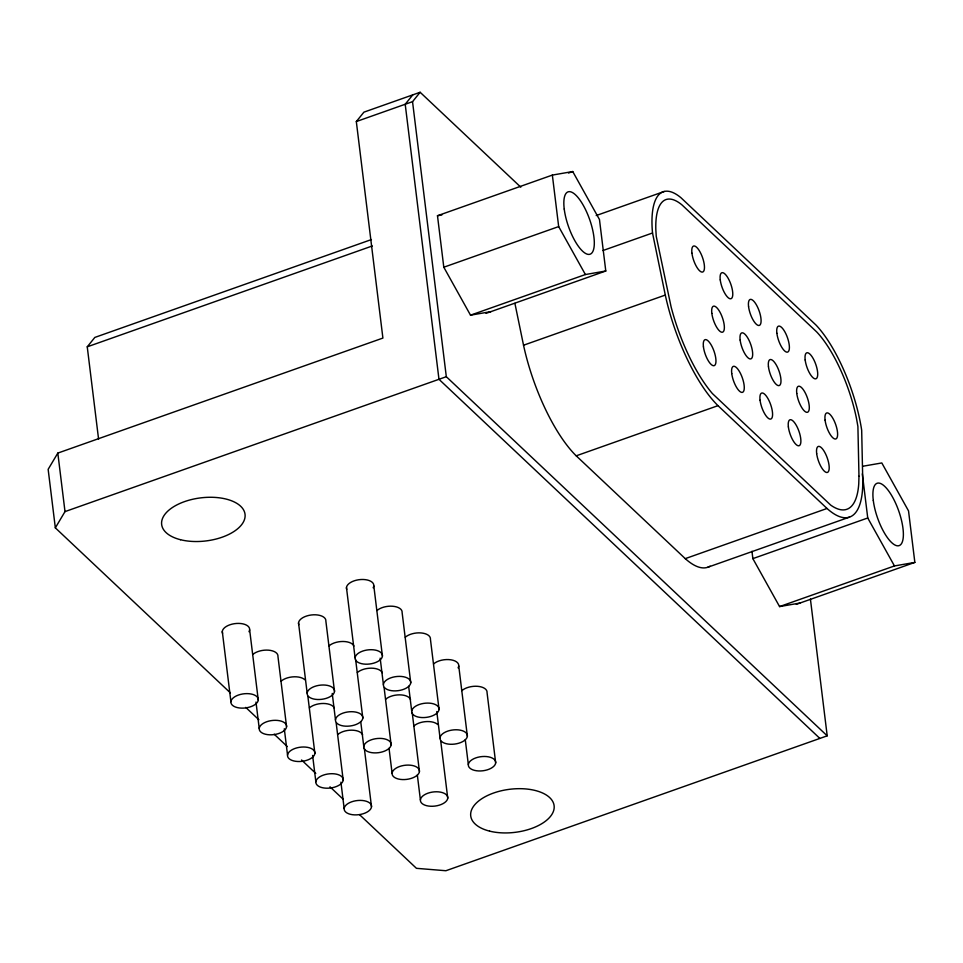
<?xml version="1.0" encoding="UTF-8"?>
<svg xmlns="http://www.w3.org/2000/svg" width="963" height="963" viewBox="0 0 963 963"><rect width="100%" height="100%" fill="white"/><g stroke="black" fill="none" stroke-linecap="round" stroke-linejoin="round"><path stroke-width="1.44" d="M520.802 187.183L420.133 92.267L363.918 112.153L356.322 121.555L382.901 338.073L57.816 453.091L48.15 469.33L55.336 527.856L230.422 692.927M55.336 527.856L65.003 511.606L57.816 453.091M98.587 439.176L87.248 346.824L94.831 337.423L371.405 239.57M412.802 94.856L405.206 104.257L438.972 379.302L819.862 738.428M356.322 121.555L412.537 101.669L420.133 92.267M490.901 311.639L470.51 315.178L443.799 267.22L437.479 215.724L552.353 175.085L572.744 171.546L599.468 219.504L605.787 271L486.014 313.372M568.495 173.051L572.744 171.546M87.248 346.824L372.32 245.962M443.799 267.22L558.672 226.582L552.353 175.085M596.205 215.543L664.253 191.468M602.886 250.549L652.517 232.998A88.476 29.841 70.5 0 1 680.973 197.74L815.974 325.025A88.476 29.841 70.5 0 1 861.68 430.22L862.776 481.259A103.366 34.873 70.5 0 1 827.024 508.476L685.259 558.636L576.211 455.824A103.366 34.873 70.5 0 1 523.535 345.223L514.904 303.357M470.51 315.178L585.396 274.539L605.787 271M523.535 345.223L665.301 295.063L652.517 232.998M65.003 511.606L446.314 376.702L827.205 735.828L445.893 870.733L416.449 868.325L359.548 814.674M576.211 455.824L717.989 405.664L827.024 508.476M707.757 567.255L849.522 517.107M799.964 603.043L779.573 606.582L752.861 558.624L867.747 517.986L862.318 473.844M779.573 606.582L894.458 565.943L914.85 562.404L908.53 510.908L881.807 462.95L862.872 466.236M796.305 604.343L914.85 562.404M437.479 215.724L441.848 214.966M245.734 707.372L258.866 719.758M274.19 734.203L287.323 746.578M301.551 759.988L315.768 773.409M329.996 786.819L343.129 799.194M867.747 517.986L894.458 565.943M558.672 226.582L585.396 274.539M810.413 599.058L827.205 735.828M751.959 551.269L752.861 558.624M495.68 762.889A13.771 7.114 -7 0 0 475.818 757.893A13.771 7.114 -7 0 0 474.506 770.376A13.771 7.114 -7 0 0 495.68 762.889L487.061 692.662A13.771 7.114 -7 0 0 477.648 686.318A13.771 7.114 -7 0 0 461.915 690.615M412.537 101.669L446.314 376.702M458.749 665.975L467.368 736.189A13.771 7.114 -7 0 1 446.194 743.689A13.771 7.114 -7 0 1 447.506 731.194A13.771 7.114 -7 0 1 467.368 736.189M465.273 739.68L468.331 764.55M439.056 709.502A13.771 7.114 -7 0 0 419.206 704.507A13.771 7.114 -7 0 0 417.894 716.99A13.771 7.114 -7 0 0 439.056 709.502L430.437 639.276A13.771 7.114 -7 0 0 421.036 632.932A13.771 7.114 -7 0 0 405.291 637.229M440.741 741.137L447.747 798.195A13.771 7.114 -7 0 1 426.585 805.682A13.771 7.114 -7 0 1 427.897 793.199A13.771 7.114 -7 0 1 447.747 798.195M436.781 711.525L440.019 737.851M410.744 682.815A13.771 7.114 -7 0 0 390.894 677.808A13.771 7.114 -7 0 0 389.582 690.302A13.771 7.114 -7 0 0 410.744 682.815L402.125 612.588A13.771 7.114 -7 0 0 392.723 606.245A13.771 7.114 -7 0 0 376.99 610.53M412.248 712.993L419.435 771.507A13.771 7.114 -7 0 1 398.273 778.995A13.771 7.114 -7 0 1 399.585 766.512A13.771 7.114 -7 0 1 419.435 771.507M408.649 686.294L411.707 711.163M417.34 774.986L420.398 799.856M373.813 585.889L382.431 656.116A13.771 7.114 -7 0 1 361.269 663.603A13.771 7.114 -7 0 1 362.582 651.12A13.771 7.114 -7 0 1 382.431 656.116M384.117 687.763L391.122 744.808A13.771 7.114 -7 0 1 369.961 752.308A13.771 7.114 -7 0 1 371.273 739.813A13.771 7.114 -7 0 1 391.122 744.808M380.168 658.138L383.394 684.464M389.04 748.299L392.085 773.169M355.636 659.607L362.822 718.121A13.771 7.114 -7 0 1 341.648 725.608A13.771 7.114 -7 0 1 342.96 713.126A13.771 7.114 -7 0 1 362.822 718.121M346.463 587.55L355.082 657.777M364.327 748.299L371.513 806.813A13.771 7.114 -7 0 1 350.339 814.301A13.771 7.114 -7 0 1 351.651 801.818A13.771 7.114 -7 0 1 371.513 806.813M360.728 721.6L363.773 746.469M334.51 691.422A13.771 7.114 -7 0 0 314.648 686.426A13.771 7.114 -7 0 0 313.336 698.921A13.771 7.114 -7 0 0 334.51 691.422L325.879 621.207A13.771 7.114 -7 0 0 311.181 614.996A13.771 7.114 -7 0 0 298.807 624.71M336.195 723.069L343.201 780.126A13.771 7.114 -7 0 1 322.027 787.614A13.771 7.114 -7 0 1 323.339 775.131A13.771 7.114 -7 0 1 343.201 780.126M332.235 693.444L335.473 719.782M340.926 782.149L344.152 808.475M307.883 696.381L314.889 753.427A13.771 7.114 -7 0 1 293.715 760.926A13.771 7.114 -7 0 1 295.027 748.432A13.771 7.114 -7 0 1 314.889 753.427M298.53 622.868L307.161 693.083M312.614 755.449L315.852 781.787M286.577 726.74A13.771 7.114 -7 0 0 266.715 721.744A13.771 7.114 -7 0 0 265.403 734.227A13.771 7.114 -7 0 0 286.577 726.74L277.958 656.513A13.771 7.114 -7 0 0 268.557 650.169A13.771 7.114 -7 0 0 252.812 654.467M284.302 728.762L287.54 755.088M249.646 629.826L258.265 700.041A13.771 7.114 -7 0 1 237.103 707.54A13.771 7.114 -7 0 1 238.415 695.045A13.771 7.114 -7 0 1 258.265 700.041M255.989 702.063L259.228 728.401M222.297 631.487L230.915 701.702M717.989 405.664A103.366 34.873 70.5 0 1 665.301 295.063M710.092 566.16A103.366 34.873 70.5 0 1 685.259 558.636M309.436 707.853A13.771 7.114 -7 0 1 323.436 703.471A13.771 7.114 -7 0 1 334.305 708.07M222.561 633.329A13.771 7.114 -7 0 1 236.729 623.446A13.771 7.114 -7 0 1 248.984 631.716M281.124 681.154A13.771 7.114 -7 0 1 304.814 679.722M337.748 734.54A13.771 7.114 -7 0 1 351.748 730.171A13.771 7.114 -7 0 1 362.618 734.757M346.74 589.392A13.771 7.114 -7 0 1 360.896 579.521A13.771 7.114 -7 0 1 373.15 587.791M433.603 663.916A13.771 7.114 -7 0 1 451.009 659.824A13.771 7.114 -7 0 1 458.087 667.865M329.057 645.848A13.771 7.114 -7 0 1 343.057 641.478A13.771 7.114 -7 0 1 353.927 646.065M357.369 672.535A13.771 7.114 -7 0 1 371.369 668.166A13.771 7.114 -7 0 1 382.239 672.752M413.982 725.921A13.771 7.114 -7 0 1 437.671 724.477M385.682 699.234A13.771 7.114 -7 0 1 399.681 694.853A13.771 7.114 -7 0 1 410.551 699.451M858.972 476.228L858.755 483.739A95.096 32.08 70.5 0 1 830.696 505.106L712.403 393.566A95.096 32.08 70.5 0 1 671.079 306.8L656.236 236.296L655.815 229.326A80.194 27.048 70.5 0 1 682.069 204.987L816.612 331.838A80.194 27.048 70.5 0 1 856.492 418.544L857.901 426.44L858.972 476.228M489.565 831.117A41.999 21.692 -7 0 0 554.134 808.27A41.999 21.692 -7 0 0 493.574 793.03A41.999 21.692 -7 0 0 489.565 831.117M180.502 539.713A41.999 21.692 -7 0 0 245.059 516.866A41.999 21.692 -7 0 0 184.499 501.627A41.999 21.692 -7 0 0 180.502 539.713M768.462 366.747A13.771 4.646 70.5 0 0 778.983 385.621A13.771 4.646 70.5 0 0 776.491 365.35A13.771 4.646 70.5 0 0 768.462 366.747M740.15 340.059A13.771 4.646 70.5 0 0 750.671 358.934A13.771 4.646 70.5 0 0 748.179 338.663A13.771 4.646 70.5 0 0 740.15 340.059M711.838 313.36A13.771 4.646 70.5 0 0 722.358 332.235A13.771 4.646 70.5 0 0 719.867 311.964A13.771 4.646 70.5 0 0 711.838 313.36M796.774 393.446A13.771 4.646 70.5 0 0 807.295 412.32A13.771 4.646 70.5 0 0 804.803 392.049A13.771 4.646 70.5 0 0 796.774 393.446M825.086 420.133A13.771 4.646 70.5 0 0 835.595 439.008A13.771 4.646 70.5 0 0 833.115 418.736A13.771 4.646 70.5 0 0 825.086 420.133M805.176 359.969A13.771 4.646 70.5 0 0 815.697 378.844A13.771 4.646 70.5 0 0 813.205 358.573A13.771 4.646 70.5 0 0 805.176 359.969M691.94 253.197A13.771 4.646 70.5 0 0 702.46 272.084A13.771 4.646 70.5 0 0 699.969 251.812A13.771 4.646 70.5 0 0 691.94 253.197M720.252 279.896A13.771 4.646 70.5 0 0 730.773 298.771A13.771 4.646 70.5 0 0 728.281 278.5A13.771 4.646 70.5 0 0 720.252 279.896M748.564 306.583A13.771 4.646 70.5 0 0 759.073 325.47A13.771 4.646 70.5 0 0 756.593 305.199A13.771 4.646 70.5 0 0 748.564 306.583M776.876 333.282A13.771 4.646 70.5 0 0 787.385 352.157A13.771 4.646 70.5 0 0 784.893 331.886A13.771 4.646 70.5 0 0 776.876 333.282M760.06 400.211A13.771 4.646 70.5 0 0 770.569 419.098A13.771 4.646 70.5 0 0 768.089 398.826A13.771 4.646 70.5 0 0 760.06 400.211M788.372 426.91A13.771 4.646 70.5 0 0 798.881 445.785A13.771 4.646 70.5 0 0 796.389 425.514A13.771 4.646 70.5 0 0 788.372 426.91M816.672 453.597A13.771 4.646 70.5 0 0 827.193 472.484A13.771 4.646 70.5 0 0 824.701 452.213A13.771 4.646 70.5 0 0 816.672 453.597M703.435 346.836A13.771 4.646 70.5 0 0 713.956 365.711A13.771 4.646 70.5 0 0 711.464 345.44A13.771 4.646 70.5 0 0 703.435 346.836M731.748 373.524A13.771 4.646 70.5 0 0 742.268 392.398A13.771 4.646 70.5 0 0 739.777 372.127A13.771 4.646 70.5 0 0 731.748 373.524M564.234 209.055A33.055 11.147 70.5 0 0 589.476 254.364A33.055 11.147 70.5 0 0 583.506 205.709A33.055 11.147 70.5 0 0 564.234 209.055M873.297 500.459A33.055 11.147 70.5 0 0 898.539 545.768A33.055 11.147 70.5 0 0 892.569 497.113A33.055 11.147 70.5 0 0 873.297 500.459"/></g></svg>
